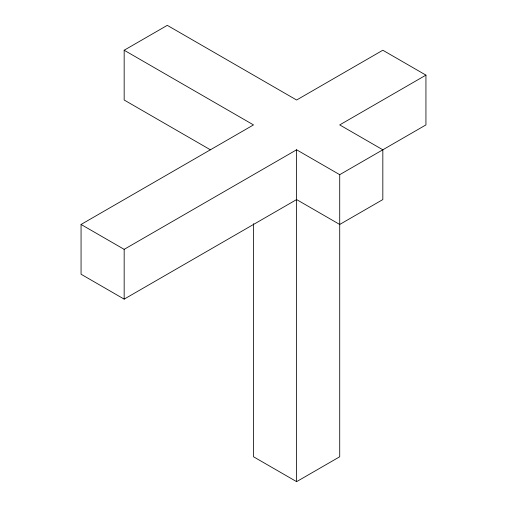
<?xml version="1.0" encoding="UTF-8"?>
<svg xmlns="http://www.w3.org/2000/svg" width="507" height="507" viewBox="0 0 507 507"><rect width="100%" height="100%" fill="white"/><g stroke="black" fill="none" stroke-linecap="round" stroke-linejoin="round"><path stroke-width="0.76" d="M210.392 149.793L124.171 100.018L124.171 50.237L167.285 25.35L296.608 100.018L382.829 50.237L425.937 75.125L425.937 124.906L339.715 174.681L296.608 149.793L124.171 249.349L81.063 224.462L81.063 274.236L124.171 299.13L296.608 199.574L339.715 224.462L382.829 199.574L382.829 149.793L339.715 124.906L425.937 75.125M81.063 224.462L253.5 124.906L124.171 50.237M253.5 223.669L253.5 456.763L296.608 481.65L339.715 456.763L339.715 174.681M296.608 149.793L296.608 481.65M124.171 249.349L124.171 299.13"/></g></svg>
